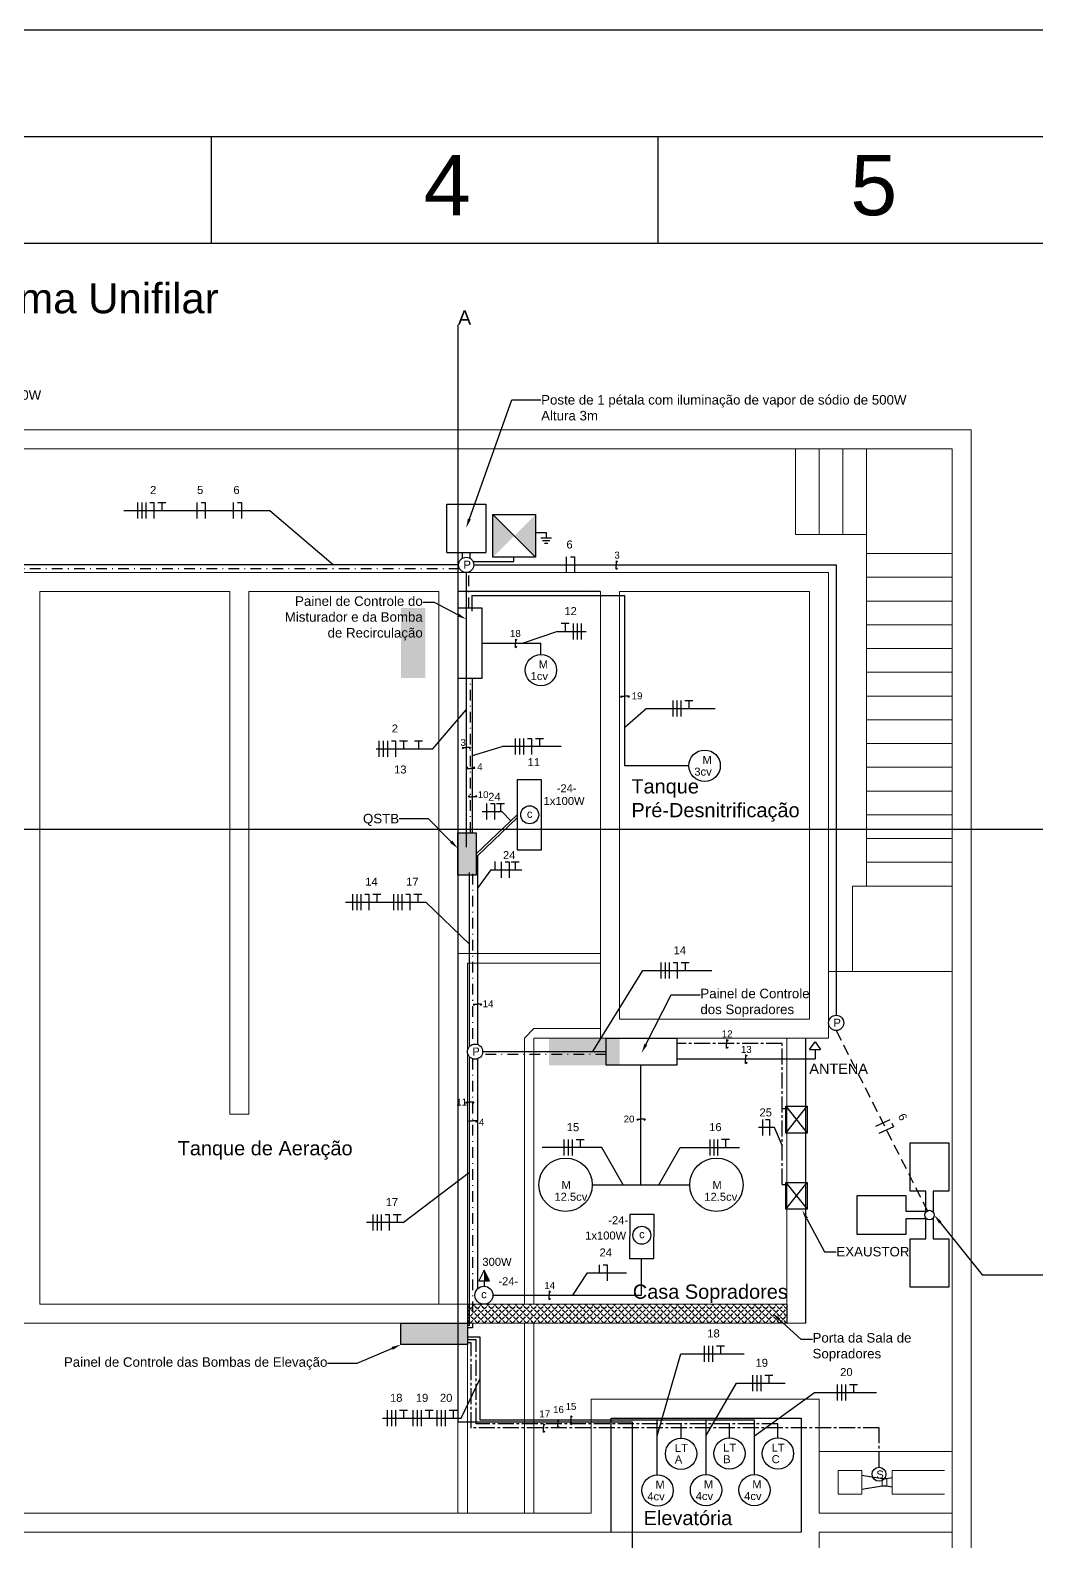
# Model space of a CAD drawing. Header units: millimetres. Extents: x 100 to 940, y 100 to 694.
# Drawn here: x 327.8 to 469.3, y 481.4 to 693.9 of the extents above; entities that cross this region are included whole.
import ezdxf
from ezdxf import colors
from ezdxf.entities.mleader import LeaderData, LeaderLine
from ezdxf.math import Vec2, Vec3

# ---------------------------------------------------------------- set-up
doc = ezdxf.new("R2010")
doc.units = ezdxf.units.MM
for name, pattern in [('CENTER2', [1.125, 0.75, -0.125, 0.125, -0.125]), ('DASHED', [0.75, 0.5, -0.25]), ('SGC_DASHDOT', [1, 0.5, -0.25, 0, -0.25])]:
    doc.linetypes.add(name, pattern=pattern)
for name, color, linetype, lineweight in [('COTAS', 5, 'Continuous', 5), ('DIVERSOS', 1, 'Continuous', 9), ('PAREDE', 7, 'Continuous', 9)]:
    doc.layers.add(name, color=color, linetype=linetype, lineweight=lineweight)
for name, color, linetype in [('EXTERN', 7, 'Continuous'), ('EXTERN-I', 251, 'Continuous'), ('Unifilar', 4, 'Continuous')]:
    doc.layers.add(name, color=color, linetype=linetype)
doc.styles.add('Notes', font='Arial.ttf', dxfattribs={"height": 3})
doc.styles.get("Standard").update_dxf_attribs({"font": 'Arial.ttf'})

msp = doc.modelspace()

# ---------------------------------------------------------------- hatches: boundary and pattern name
at = {"layer": 'Unifilar'}
h = msp.add_hatch(color=256, dxfattribs=at)
h.dxf.hatch_style = 1
h.paths.add_polyline_path([(395.868, 622.849), (392.868, 625.849), (392.868, 619.849)])
h.paths.add_polyline_path([(398.868, 625.849), (395.868, 622.849), (398.868, 619.849)])
h = msp.add_hatch(color=256, dxfattribs=at)
h.dxf.hatch_style = 1
h.paths.add_polyline_path([(400.765, 552.216), (400.765, 548.439), (410.678, 548.439), (410.678, 552.216)])
h.paths.add_polyline_path([(379.941, 602.851), (383.355, 602.851), (383.355, 612.699), (379.941, 612.699)])
h.paths.add_polyline_path([(246.314, 586.964), (246.314, 592.865), (243.546, 592.865), (243.546, 586.964)])
h.paths.add_polyline_path([(246.314, 567.704), (246.314, 573.605), (243.546, 573.605), (243.546, 567.704)])
h.paths.add_polyline_path([(389.293, 509.149), (389.293, 512.165), (379.908, 512.151), (379.908, 509.136)])
h = msp.add_hatch(color=256, dxfattribs=at)
h.dxf.hatch_style = 1
h.paths.add_polyline_path([(390.531, 581.117), (387.957, 581.117), (387.957, 575.175), (390.531, 575.175)])
h = msp.add_hatch(dxfattribs=at)
h.set_pattern_fill('ANGLE', color=256)
h.set_pattern_definition([(0, (1.5605, 1.943), (0, 6.985), [5.08, -1.905]), (90, (1.5605, 1.943), (-6.985, 4e-16), [5.08, -1.905])])
h.paths.add_polyline_path([(438.434, 545.252), (435.762, 545.252), (435.762, 541.475), (438.434, 541.475)])
h.paths.add_polyline_path([(438.601, 545.252), (438.434, 545.252), (438.434, 541.475), (438.601, 541.475)])
h.paths.add_polyline_path([(435.762, 545.252), (435.589, 545.252), (435.589, 541.475), (435.762, 541.475)])
h = msp.add_hatch(dxfattribs=at)
h.set_pattern_fill('ANGLE', color=256)
h.set_pattern_definition([(0, (0, -6.808), (0, 6.985), [5.08, -1.905]), (90, (0, -6.808), (-6.985, 4e-16), [5.08, -1.905])])
h.paths.add_polyline_path([(436.874, 536.501), (434.202, 536.501), (434.202, 532.725), (436.874, 532.725)])
h.paths.add_polyline_path([(437.04, 536.501), (436.874, 536.501), (436.874, 532.725), (437.04, 532.725)])
h.paths.add_polyline_path([(434.202, 536.501), (434.028, 536.501), (434.028, 532.725), (434.202, 532.725)])
h = msp.add_hatch(dxfattribs=at)
h.set_pattern_fill('ANGLE', color=256)
h.set_pattern_definition([(0, (0, -8.0775), (0, 6.985), [5.08, -1.905]), (90, (0, -8.0775), (-6.985, 4e-16), [5.08, -1.905])])
h.paths.add_polyline_path([(436.874, 535.232), (434.202, 535.232), (434.202, 531.455), (436.874, 531.455)])
h.paths.add_polyline_path([(437.04, 535.232), (436.874, 535.232), (436.874, 531.455), (437.04, 531.455)])
h.paths.add_polyline_path([(434.202, 535.232), (434.028, 535.232), (434.028, 531.455), (434.202, 531.455)])
h = msp.add_hatch(color=256, dxfattribs=at)
h.dxf.hatch_style = 1
h.paths.add_polyline_path([(392.38, 518.142), (391.629, 519.641), (391.63, 518.141)])
h = msp.add_hatch(dxfattribs=at)
h.set_pattern_fill('ANGLE', color=1, scale=0.1, angle=45)
h.set_pattern_definition([(45, (0, 0), (-0.4939141, 0.4939141), [0.508, -0.1905]), (135, (0, 0), (-0.4939141, -0.4939141), [0.508, -0.1905])])
h.paths.add_polyline_path([(434.202, 514.837), (391.736, 514.837, -0.0528261), (391.469, 514.837), (390.011, 514.837), (390.011, 512.165), (434.202, 512.165)])
h.paths.add_polyline_path([(390.011, 514.837), (389.591, 514.837), (389.591, 512.165), (390.011, 512.165)])
h.paths.add_polyline_path([(389.591, 514.837), (389.293, 514.837), (389.293, 512.165), (389.591, 512.165)])

# ---------------------------------------------------------------- linework, layer by layer
for p, q in [((353.333, 664), (353.333, 679)), ((416.111, 664), (416.111, 679)), ((407.996, 615.032), (387.957, 615.032)), ((433.549, 551.473), (433.549, 551.473)), ((409.483, 482.775), (409.483, 498.806)), ((409.483, 498.806), (436.202, 498.806)), ((436.202, 498.806), (436.202, 482.775))]:
    msp.add_line(p, q)
at = {"color": 1}
for p, q in [((387.957, 652.542), (387.957, 498.283)), ((167.325, 581.634), (480.728, 581.634)), ((387.957, 498.283), (412.466, 498.283)), ((412.466, 498.283), (412.466, 353.261))]:
    msp.add_line(p, q, dxfattribs=at)
for points in [[(100, 100), (940, 100), (940, 693.939), (100, 693.939)], [(150, 679), (925, 679), (925, 115), (150, 115)], [(165, 664), (730, 664), (730, 130), (165, 130)]]:
    msp.add_lwpolyline(points, close=True)
at = {"layer": 'DIVERSOS'}
for p, q in [((447.571, 490.31), (444.734, 490.79)), ((444.734, 490.79), (444.734, 488.786)), ((444.734, 490.79), (444.734, 490.75)), ((447.566, 490.295), (444.734, 490.75)), ((447.566, 489.282), (444.734, 488.826)), ((447.571, 489.266), (444.734, 488.786)), ((447.566, 490.295), (447.566, 489.282)), ((448.236, 490.295), (447.566, 490.295)), ((448.236, 489.282), (447.566, 489.282)), ((448.231, 490.31), (447.571, 490.31)), ((448.231, 489.266), (447.571, 489.266)), ((448.231, 490.31), (448.987, 490.456)), ((448.231, 489.266), (448.987, 489.12)), ((448.236, 490.295), (448.987, 490.416)), ((448.236, 490.295), (448.236, 489.282)), ((448.236, 489.282), (448.987, 489.16)), ((448.987, 490.456), (448.987, 489.12))]:
    msp.add_line(p, q, dxfattribs=at)
at = {"layer": 'EXTERN'}
for p, q in [((386.377, 620.509), (386.377, 627.323)), ((386.377, 627.323), (391.855, 627.323)), ((391.855, 627.323), (391.855, 620.509)), ((386.377, 620.509), (391.855, 620.509)), ((388.582, 619.696), (388.582, 620.509)), ((389.65, 620.509), (389.65, 619.701)), ((451.5, 530.708), (451.5, 537.522)), ((451.5, 537.522), (456.978, 537.522)), ((456.978, 537.522), (456.978, 530.708)), ((444.086, 524.63), (444.086, 530.107)), ((444.086, 530.107), (450.899, 530.107)), ((450.899, 530.107), (450.899, 527.903)), ((453.705, 530.708), (451.5, 530.708)), ((453.705, 527.903), (453.705, 530.708)), ((456.978, 530.708), (454.773, 530.708)), ((454.773, 530.708), (454.773, 527.903)), ((450.899, 527.903), (453.705, 527.903)), ((453.705, 526.834), (450.899, 526.834)), ((450.899, 526.834), (450.899, 524.63)), ((453.705, 524.028), (453.705, 526.834)), ((454.773, 526.834), (454.773, 524.028)), ((450.899, 524.63), (444.086, 524.63)), ((451.5, 517.215), (451.5, 524.028)), ((451.5, 524.028), (453.705, 524.028)), ((454.773, 524.028), (456.978, 524.028)), ((456.978, 524.028), (456.978, 517.215)), ((456.978, 517.215), (451.5, 517.215))]:
    msp.add_line(p, q, dxfattribs=at)
at = {"layer": 'EXTERN-I'}
msp.add_lwpolyline([(388.582, 620.509), (389.65, 620.509)], dxfattribs=at)
msp.add_circle((454.239, 527.368), 0.668, dxfattribs=at)
at = {"layer": 'PAREDE'}
for p, q in [((192.91, 637.743), (460.097, 637.743)), ((460.097, 637.743), (460.097, 370.556)), ((195.582, 635.071), (457.425, 635.071)), ((435.383, 623.048), (435.383, 635.071)), ((438.722, 623.048), (438.722, 635.071)), ((442.062, 623.048), (442.062, 635.071)), ((445.402, 620.376), (445.402, 635.071)), ((445.402, 635.071), (445.402, 623.048)), ((457.425, 635.071), (457.425, 373.228)), ((438.722, 623.048), (435.383, 623.048)), ((442.062, 623.048), (438.722, 623.048)), ((445.402, 623.048), (442.062, 623.048)), ((457.425, 620.376), (445.402, 620.376)), ((445.402, 620.376), (445.402, 617.036)), ((440.058, 617.704), (290.433, 617.704)), ((440.058, 617.704), (440.058, 552.243)), ((457.425, 617.036), (445.402, 617.036)), ((445.402, 617.036), (445.402, 613.696)), ((355.894, 615.032), (329.175, 615.032)), ((329.175, 615.032), (329.175, 561.595)), ((355.894, 561.595), (355.894, 615.032)), ((385.285, 615.032), (358.566, 615.032)), ((358.566, 615.032), (358.566, 561.595)), ((385.285, 561.595), (385.285, 615.032)), ((387.957, 615.032), (387.957, 512.165)), ((407.996, 552.243), (407.996, 615.032)), ((437.386, 615.032), (410.668, 615.032)), ((410.668, 554.915), (410.668, 615.032)), ((437.386, 554.915), (437.386, 615.032)), ((457.425, 613.696), (445.402, 613.696)), ((445.402, 613.696), (445.402, 610.357)), ((457.425, 610.357), (445.402, 610.357)), ((445.402, 610.357), (445.402, 607.017)), ((457.425, 607.017), (445.402, 607.017)), ((445.402, 607.017), (445.402, 603.677)), ((457.425, 603.677), (445.402, 603.677)), ((445.402, 603.677), (445.402, 600.337)), ((457.425, 600.337), (445.402, 600.337)), ((445.402, 600.337), (445.402, 596.997)), ((457.425, 596.997), (445.402, 596.997)), ((445.402, 596.997), (445.402, 593.657)), ((457.425, 593.657), (445.402, 593.657)), ((445.402, 593.657), (445.402, 590.318)), ((457.425, 590.318), (445.402, 590.318)), ((445.402, 590.318), (445.402, 586.978)), ((457.425, 586.978), (445.402, 586.978)), ((445.402, 586.978), (445.402, 583.638)), ((457.425, 583.638), (445.402, 583.638)), ((445.402, 583.638), (445.402, 580.298)), ((457.425, 580.298), (445.402, 580.298)), ((445.402, 580.298), (445.402, 576.958)), ((457.425, 576.958), (445.402, 576.958)), ((445.402, 576.958), (445.402, 573.618)), ((457.425, 573.618), (457.425, 576.958)), ((443.398, 561.595), (443.398, 573.618)), ((443.398, 573.618), (457.425, 573.618)), ((407.996, 564.133), (387.957, 564.133)), ((329.175, 561.595), (329.175, 514.837)), ((355.894, 541.556), (355.894, 561.595)), ((358.566, 561.595), (358.566, 541.556)), ((385.285, 514.837), (385.285, 561.595)), ((389.293, 562.797), (389.293, 541.556)), ((407.996, 562.797), (389.293, 562.797)), ((437.386, 554.915), (437.386, 561.595)), ((440.058, 561.595), (457.425, 561.595)), ((440.058, 561.595), (443.398, 561.595)), ((410.668, 554.915), (437.386, 554.915)), ((397.308, 552.243), (398.644, 553.579)), ((407.996, 553.579), (398.644, 553.579)), ((397.308, 552.243), (397.308, 514.837)), ((407.996, 552.243), (398.644, 552.243)), ((398.644, 552.243), (398.644, 514.837)), ((440.058, 552.243), (407.996, 552.243)), ((434.202, 514.837), (434.202, 552.243)), ((358.566, 541.556), (355.894, 541.556)), ((389.293, 541.556), (389.293, 514.837)), ((329.175, 514.837), (385.285, 514.837)), ((385.285, 514.837), (434.202, 514.837)), ((387.957, 512.165), (326.504, 512.165)), ((387.957, 512.165), (436.874, 512.165)), ((387.957, 512.165), (387.957, 485.446)), ((397.308, 512.165), (397.308, 485.446)), ((398.644, 512.165), (398.644, 485.446)), ((389.293, 509.155), (389.293, 485.446)), ((438.722, 501.478), (406.66, 501.478)), ((406.66, 501.478), (406.66, 485.446)), ((438.722, 485.446), (438.722, 501.478)), ((457.425, 494.13), (438.722, 494.13)), ((438.722, 491.458), (438.722, 485.446)), ((441.394, 488.118), (441.394, 491.458)), ((444.734, 491.458), (441.394, 491.458)), ((444.734, 488.118), (444.734, 491.458)), ((448.987, 488.118), (448.987, 491.458)), ((456.335, 491.458), (448.987, 491.458)), ((444.734, 488.118), (441.394, 488.118)), ((456.335, 488.118), (448.987, 488.118)), ((195.582, 485.446), (406.66, 485.446)), ((438.722, 485.446), (457.425, 485.446)), ((455.667, 485.446), (438.722, 485.446)), ((212.949, 482.775), (436.202, 482.775)), ((438.722, 482.775), (457.425, 482.775)), ((438.722, 482.775), (438.722, 390.595))]:
    msp.add_line(p, q, dxfattribs=at)
at = {"layer": 'Unifilar'}
for p, q in [((342.943, 625.302), (342.943, 627.552)), ((343.505, 627.552), (343.505, 625.302)), ((344.068, 627.552), (344.068, 625.302)), ((344.63, 627.552), (345.193, 627.552)), ((345.193, 627.552), (345.193, 625.302)), ((345.755, 627.552), (346.318, 627.552)), ((346.318, 627.552), (346.88, 627.552)), ((346.318, 627.552), (346.318, 626.43)), ((351.29, 625.301), (351.29, 627.563)), ((351.852, 627.563), (352.415, 627.563)), ((352.415, 627.563), (352.415, 625.313)), ((356.402, 625.278), (356.402, 627.563)), ((356.964, 627.563), (357.527, 627.563)), ((357.527, 627.563), (357.527, 625.313)), ((340.996, 626.427), (361.538, 626.427)), ((361.538, 626.427), (370.469, 618.773)), ((392.868, 625.849), (398.868, 619.849)), ((398.859, 623.305), (400.359, 623.305)), ((400.359, 623.305), (400.359, 622.555)), ((399.609, 622.555), (401.109, 622.555)), ((399.856, 622.18), (400.861, 622.18)), ((400.104, 621.805), (400.614, 621.805)), ((388.051, 618.773), (272.097, 618.773)), ((390.06, 619.247), (395.751, 619.247)), ((390.189, 618.773), (441.127, 618.773)), ((395.751, 619.247), (395.806, 619.247)), ((395.806, 619.247), (395.806, 619.879)), ((403.208, 617.65), (403.208, 619.898)), ((403.77, 619.898), (404.333, 619.898)), ((404.333, 619.898), (404.333, 617.648)), ((410.2, 619.366), (410.2, 618.773)), ((410.2, 619.366), (410.393, 619.268)), ((410.2, 619.17), (410.393, 619.268)), ((410.2, 618.18), (410.2, 618.773)), ((410.393, 619.268), (410.393, 619.268)), ((441.127, 618.773), (441.127, 555.45)), ((389.12, 617.704), (389.12, 579.1)), ((410.2, 618.376), (410.393, 618.278)), ((410.2, 618.18), (410.393, 618.278)), ((410.393, 618.278), (410.393, 618.278)), ((389.905, 614.478), (411.369, 614.478)), ((389.905, 614.478), (389.905, 612.248)), ((406.419, 615.523), (406.419, 615.523)), ((411.369, 614.478), (411.369, 590.542)), ((403.035, 610.529), (402.472, 610.529)), ((403.597, 610.529), (403.035, 610.529)), ((403.035, 610.529), (403.035, 609.407)), ((404.16, 610.529), (404.16, 608.279)), ((404.722, 610.529), (404.722, 608.279)), ((405.285, 610.529), (405.285, 608.279)), ((391.37, 607.775), (399.62, 607.775)), ((396.046, 608.347), (396.046, 607.754)), ((396.046, 608.347), (396.239, 608.249)), ((396.046, 608.152), (396.239, 608.249)), ((396.046, 607.161), (396.046, 607.754)), ((396.239, 608.249), (396.239, 608.249)), ((401.95, 609.407), (397.142, 607.775)), ((399.62, 606.178), (399.62, 607.775)), ((401.95, 609.407), (405.986, 609.404)), ((396.046, 607.357), (396.239, 607.259)), ((396.046, 607.161), (396.239, 607.259)), ((396.239, 607.259), (396.239, 607.259)), ((390.018, 581.117), (390.018, 602.851)), ((410.825, 600.336), (411.418, 600.336)), ((410.825, 600.336), (410.923, 600.142)), ((411.02, 600.336), (410.923, 600.142)), ((410.923, 600.142), (410.923, 600.142)), ((412.011, 600.336), (411.418, 600.336)), ((411.815, 600.336), (411.913, 600.142)), ((412.011, 600.336), (411.913, 600.142)), ((411.913, 600.142), (411.913, 600.142)), ((418.144, 599.702), (418.144, 597.452)), ((418.707, 599.702), (418.707, 597.452)), ((419.269, 599.702), (419.269, 597.452)), ((419.832, 599.702), (420.394, 599.702)), ((420.394, 599.702), (420.957, 599.702)), ((420.394, 599.702), (420.394, 598.58)), ((384.444, 592.905), (389.12, 598.402)), ((411.418, 595.96), (414.431, 598.577)), ((414.431, 598.577), (424.107, 598.577)), ((376.443, 592.905), (384.444, 592.905)), ((376.908, 591.78), (376.908, 594.03)), ((377.47, 594.03), (377.47, 591.78)), ((378.033, 594.03), (378.033, 591.78)), ((378.595, 594.03), (379.158, 594.03)), ((379.158, 594.03), (379.158, 591.78)), ((379.72, 594.03), (380.283, 594.03)), ((380.283, 594.03), (380.845, 594.03)), ((380.283, 594.03), (380.283, 592.907)), ((381.832, 594.044), (382.394, 594.044)), ((382.394, 594.044), (382.957, 594.044)), ((382.394, 594.044), (382.394, 592.922)), ((388.531, 593.092), (389.124, 593.092)), ((388.531, 593.092), (388.629, 592.899)), ((388.727, 593.092), (388.629, 592.899)), ((388.629, 592.899), (388.629, 592.899)), ((389.717, 593.092), (389.124, 593.092)), ((389.521, 593.092), (389.619, 592.899)), ((389.717, 593.092), (389.619, 592.899)), ((389.619, 592.899), (389.619, 592.899)), ((390.018, 591.984), (394.154, 593.246)), ((402.45, 593.246), (394.154, 593.246)), ((396.052, 592.121), (396.052, 594.371)), ((396.614, 594.371), (396.614, 592.121)), ((397.177, 594.371), (397.177, 592.121)), ((397.739, 594.371), (398.302, 594.371)), ((398.302, 594.371), (398.302, 592.121)), ((398.864, 594.371), (399.427, 594.371)), ((399.427, 594.371), (399.989, 594.371)), ((399.427, 594.371), (399.427, 593.248)), ((389.149, 590.171), (389.247, 590.365)), ((389.149, 590.171), (389.742, 590.171)), ((389.247, 590.365), (389.247, 590.365)), ((389.345, 590.171), (389.247, 590.365)), ((390.335, 590.171), (389.742, 590.171)), ((390.14, 590.171), (390.237, 590.365)), ((390.335, 590.171), (390.237, 590.365)), ((390.237, 590.365), (390.237, 590.365)), ((420.431, 590.542), (411.369, 590.542)), ((389.425, 586.18), (389.523, 586.373)), ((389.425, 586.18), (390.018, 586.18)), ((389.523, 586.373), (389.523, 586.373)), ((389.621, 586.18), (389.523, 586.373)), ((390.611, 586.18), (390.018, 586.18)), ((390.416, 586.18), (390.513, 586.373)), ((390.611, 586.18), (390.513, 586.373)), ((390.513, 586.373), (390.513, 586.373)), ((391.966, 585.229), (391.966, 582.979)), ((392.528, 585.229), (393.091, 585.229)), ((393.091, 585.229), (393.091, 582.979)), ((393.356, 585.227), (393.918, 585.227)), ((393.918, 585.227), (394.481, 585.227)), ((393.918, 585.227), (393.918, 584.104)), ((390.531, 578.146), (396.269, 583.638)), ((390.693, 577.893), (396.269, 583.23)), ((391.384, 584.104), (394.137, 584.104)), ((394.137, 584.104), (395.39, 582.796)), ((390.693, 577.893), (390.693, 551.357)), ((392.571, 575.909), (390.693, 573.336)), ((392.571, 575.909), (396.949, 575.909)), ((393.132, 577.06), (393.132, 575.909)), ((394.047, 577.034), (394.047, 574.784)), ((394.61, 577.034), (395.172, 577.034)), ((395.172, 577.034), (395.172, 574.784)), ((395.437, 577.031), (395.999, 577.031)), ((395.999, 577.031), (396.562, 577.031)), ((395.999, 577.031), (395.999, 575.909)), ((389.591, 551.082), (389.591, 575.517)), ((373.192, 570.241), (373.192, 572.491)), ((373.755, 572.491), (373.755, 570.241)), ((374.317, 572.491), (374.317, 570.241)), ((374.88, 572.491), (375.442, 572.491)), ((375.442, 572.491), (375.442, 570.241)), ((376.005, 572.491), (376.567, 572.491)), ((376.567, 572.491), (377.13, 572.491)), ((376.567, 572.491), (376.567, 571.369)), ((378.933, 570.241), (378.933, 572.491)), ((379.495, 572.491), (379.495, 570.241)), ((380.058, 572.491), (380.058, 570.241)), ((380.62, 572.491), (381.183, 572.491)), ((381.183, 572.491), (381.183, 570.241)), ((381.745, 572.491), (382.308, 572.491)), ((382.308, 572.491), (382.87, 572.491)), ((382.308, 572.491), (382.308, 571.369)), ((372.13, 571.366), (383.428, 571.366)), ((383.428, 571.366), (389.591, 565.457)), ((406.927, 550.341), (413.945, 561.728)), ((413.945, 561.728), (423.621, 561.728)), ((416.533, 560.603), (416.533, 562.853)), ((417.095, 562.853), (417.095, 560.603)), ((417.658, 562.853), (417.658, 560.603)), ((418.22, 562.853), (418.783, 562.853)), ((418.783, 562.853), (418.783, 560.603)), ((419.345, 562.853), (419.908, 562.853)), ((419.908, 562.853), (420.47, 562.853)), ((419.908, 562.853), (419.908, 561.731)), ((390.1, 557.01), (390.693, 557.01)), ((390.1, 557.01), (390.198, 556.817)), ((390.296, 557.01), (390.198, 556.817)), ((390.198, 556.817), (390.198, 556.817)), ((391.286, 557.01), (390.693, 557.01)), ((391.091, 557.01), (391.188, 556.817)), ((391.286, 557.01), (391.188, 556.817)), ((391.188, 556.817), (391.188, 556.817)), ((425.725, 552.031), (425.725, 551.438)), ((425.725, 552.031), (425.918, 551.934)), ((425.725, 551.836), (425.918, 551.934)), ((425.725, 550.846), (425.725, 551.438)), ((425.725, 551.041), (425.918, 550.943)), ((425.725, 550.846), (425.918, 550.943)), ((425.918, 551.934), (425.918, 551.934)), ((425.918, 550.943), (425.918, 550.943)), ((436.874, 512.165), (436.874, 552.243)), ((437.395, 550.66), (438.145, 551.71)), ((437.395, 550.66), (438.895, 550.66)), ((438.145, 551.71), (438.895, 550.66)), ((438.145, 550.66), (438.145, 549.29)), ((389.591, 511.866), (389.591, 549.601)), ((390.693, 549.325), (390.693, 516.976)), ((391.43, 550.341), (408.814, 550.341)), ((413.687, 531.628), (413.687, 548.453)), ((438.066, 549.29), (418.728, 549.29)), ((428.397, 549.883), (428.397, 549.29)), ((428.397, 549.883), (428.59, 549.785)), ((428.397, 549.687), (428.59, 549.785)), ((428.397, 548.697), (428.397, 549.29)), ((428.397, 548.893), (428.59, 548.795)), ((428.397, 548.697), (428.59, 548.795)), ((428.59, 549.785), (428.59, 549.785)), ((428.59, 548.795), (428.59, 548.795)), ((388.998, 543.256), (389.591, 543.256)), ((388.998, 543.256), (389.096, 543.063)), ((389.194, 543.256), (389.096, 543.063)), ((389.096, 543.063), (389.096, 543.063)), ((390.184, 543.256), (389.591, 543.256)), ((389.988, 543.256), (390.086, 543.063)), ((390.184, 543.256), (390.086, 543.063)), ((390.086, 543.063), (390.086, 543.063)), ((434.028, 542.662), (437.04, 538.886)), ((434.028, 538.886), (437.04, 542.662)), ((389.418, 540.619), (390.011, 540.619)), ((389.418, 540.619), (389.516, 540.426)), ((389.614, 540.619), (389.516, 540.426)), ((389.516, 540.426), (389.516, 540.426)), ((390.604, 540.619), (390.011, 540.619)), ((390.409, 540.619), (390.506, 540.426)), ((390.604, 540.619), (390.506, 540.426)), ((390.506, 540.426), (390.506, 540.426)), ((413.091, 540.848), (413.684, 540.848)), ((413.091, 540.848), (413.188, 540.655)), ((413.286, 540.848), (413.188, 540.655)), ((413.188, 540.655), (413.188, 540.655)), ((414.276, 540.848), (413.684, 540.848)), ((414.081, 540.848), (414.179, 540.655)), ((414.276, 540.848), (414.179, 540.655)), ((414.179, 540.655), (414.179, 540.655)), ((430.765, 540.812), (430.765, 538.562)), ((431.194, 540.812), (431.756, 540.812)), ((431.756, 540.812), (431.756, 538.562)), ((431.756, 540.812), (431.756, 539.687)), ((446.703, 539.883), (448.703, 540.816)), ((449.178, 539.796), (447.139, 538.845)), ((448.94, 540.306), (449.178, 539.796)), ((402.876, 535.735), (402.876, 537.985)), ((403.438, 537.985), (403.438, 535.735)), ((404.001, 537.985), (404.001, 535.735)), ((404.563, 537.985), (405.126, 537.985)), ((405.126, 537.985), (405.126, 536.86)), ((405.126, 537.985), (405.688, 537.985)), ((423.373, 537.985), (423.373, 535.735)), ((423.935, 537.985), (423.935, 535.735)), ((424.498, 535.735), (424.498, 537.985)), ((425.588, 537.985), (425.025, 537.985)), ((426.15, 537.985), (425.588, 537.985)), ((425.588, 537.985), (425.588, 536.86)), ((432.438, 539.687), (430.187, 539.687)), ((433.572, 537.071), (432.438, 539.687)), ((408.183, 536.86), (399.819, 536.86)), ((411.174, 531.628), (408.183, 536.86)), ((416.2, 531.628), (419.191, 536.86)), ((419.191, 536.86), (427.555, 536.86)), ((380.238, 526.328), (389.591, 533.407)), ((406.836, 531.628), (420.537, 531.628)), ((434.028, 531.957), (437.04, 528.18)), ((434.028, 528.18), (437.04, 531.957)), ((376.06, 525.203), (376.06, 527.453)), ((376.622, 527.453), (376.622, 525.203)), ((377.185, 527.453), (377.185, 525.203)), ((377.747, 527.453), (378.31, 527.453)), ((378.31, 527.453), (378.31, 525.203)), ((378.872, 527.453), (379.435, 527.453)), ((379.435, 527.453), (379.997, 527.453)), ((379.435, 527.453), (379.435, 526.331)), ((380.238, 526.328), (375.12, 526.328)), ((413.767, 516.102), (413.767, 521.271)), ((391.629, 519.641), (390.88, 518.14)), ((392.38, 518.142), (391.629, 519.641)), ((404.099, 516.102), (406.178, 519.241)), ((406.178, 519.241), (411.664, 519.241)), ((407.796, 520.366), (407.796, 519.241)), ((408.359, 520.366), (408.921, 520.366)), ((408.921, 520.366), (408.921, 518.116)), ((390.88, 518.14), (392.38, 518.142)), ((391.63, 518.141), (391.628, 517.366)), ((400.762, 516.695), (400.762, 516.102)), ((400.762, 516.695), (400.956, 516.598)), ((400.762, 516.5), (400.956, 516.598)), ((400.956, 516.598), (400.956, 516.598)), ((389.293, 514.837), (389.293, 512.165)), ((392.868, 516.095), (413.767, 516.102)), ((400.762, 515.51), (400.762, 516.102)), ((400.762, 515.705), (400.956, 515.607)), ((400.762, 515.51), (400.956, 515.607)), ((400.956, 515.607), (400.956, 515.607)), ((434.202, 514.837), (434.202, 512.165)), ((389.591, 511.866), (389.293, 511.866)), ((390.011, 511.537), (389.293, 511.537)), ((391.079, 510.213), (389.293, 510.213)), ((391.079, 498.538), (391.079, 510.213)), ((390.496, 509.843), (389.293, 509.843)), ((389.811, 509.414), (389.293, 509.414)), ((422.63, 506.735), (422.63, 508.985)), ((423.193, 508.985), (423.193, 506.735)), ((423.755, 508.985), (423.755, 506.735)), ((424.318, 508.985), (424.88, 508.985)), ((424.88, 508.985), (424.88, 507.86)), ((424.88, 508.985), (425.443, 508.985)), ((415.969, 496.353), (419.308, 507.86)), ((419.308, 507.86), (428.202, 507.86)), ((388.418, 498.806), (391.079, 504.375)), ((422.831, 496.356), (427.109, 503.728)), ((427.109, 503.728), (433.974, 503.728)), ((429.417, 502.603), (429.417, 504.853)), ((429.979, 504.853), (429.979, 502.603)), ((430.542, 504.853), (430.542, 502.603)), ((431.104, 504.853), (431.667, 504.853)), ((431.667, 504.853), (431.667, 503.728)), ((431.667, 504.853), (432.229, 504.853)), ((429.627, 496.355), (438.068, 502.422)), ((438.068, 502.422), (446.805, 502.422)), ((441.312, 501.297), (441.312, 503.547)), ((441.874, 503.547), (441.874, 501.297)), ((442.437, 503.547), (442.437, 501.297)), ((442.999, 503.547), (443.562, 503.547)), ((443.562, 503.547), (443.562, 502.422)), ((443.562, 503.547), (444.124, 503.547)), ((378.038, 497.681), (378.038, 499.931)), ((378.6, 499.931), (378.6, 497.681)), ((379.163, 499.931), (379.163, 497.681)), ((379.725, 499.931), (380.288, 499.931)), ((380.288, 499.931), (380.288, 498.806)), ((380.288, 499.931), (380.85, 499.931)), ((381.663, 497.681), (381.663, 499.931)), ((382.225, 499.931), (382.225, 497.681)), ((382.788, 499.931), (382.788, 497.681)), ((383.35, 499.931), (383.913, 499.931)), ((383.913, 499.931), (383.913, 498.806)), ((383.913, 499.931), (384.475, 499.931)), ((385.053, 497.681), (385.053, 499.931)), ((385.616, 499.931), (385.616, 497.681)), ((386.178, 499.931), (386.178, 497.681)), ((386.741, 499.931), (387.303, 499.931)), ((387.303, 499.931), (387.303, 498.806)), ((387.303, 499.931), (387.866, 499.931)), ((377.333, 498.806), (388.418, 498.806)), ((429.627, 498.538), (391.079, 498.538)), ((399.994, 498.021), (399.994, 497.429)), ((399.994, 498.021), (400.187, 497.924)), ((399.994, 497.826), (400.187, 497.924)), ((399.994, 496.836), (399.994, 497.429)), ((400.187, 497.924), (400.187, 497.924)), ((401.996, 498.623), (401.996, 498.03)), ((401.996, 498.623), (402.189, 498.525)), ((401.996, 498.427), (402.189, 498.525)), ((401.996, 497.437), (401.996, 498.03)), ((401.996, 497.633), (402.189, 497.535)), ((401.996, 497.437), (402.189, 497.535)), ((402.189, 498.525), (402.189, 498.525)), ((402.189, 497.535), (402.189, 497.535)), ((403.83, 499.13), (403.83, 498.538)), ((403.83, 499.13), (404.023, 499.033)), ((403.83, 498.935), (404.023, 499.033)), ((403.83, 497.945), (403.83, 498.538)), ((403.83, 498.14), (404.023, 498.043)), ((403.83, 497.945), (404.023, 498.043)), ((404.023, 499.033), (404.023, 499.033)), ((404.023, 498.043), (404.023, 498.043)), ((415.969, 490.854), (415.969, 498.538)), ((422.831, 490.898), (422.831, 498.538)), ((429.627, 490.898), (429.627, 498.538)), ((399.994, 497.031), (400.187, 496.933)), ((399.994, 496.836), (400.187, 496.933)), ((400.187, 496.933), (400.187, 496.933))]:
    msp.add_line(p, q, dxfattribs=at)
at = {"layer": 'Unifilar', "linetype": 'SGC_DASHDOT', "ltscale": 3}
for p, q in [((388.193, 618.241), (271.955, 618.241)), ((389.481, 612.699), (389.481, 617.767)), ((389.742, 581.117), (389.742, 602.851)), ((390.011, 575.355), (390.011, 551.351)), ((390.011, 549.331), (390.011, 511.537)), ((408.814, 549.942), (391.353, 549.942))]:
    msp.add_line(p, q, dxfattribs=at)
at = {"layer": 'Unifilar', "linetype": 'DASHED', "ltscale": 3}
msp.add_line((441.127, 553.312), (454.239, 527.368), dxfattribs=at)
at = {"layer": 'Unifilar', "linetype": 'CENTER2', "ltscale": 3}
for p, q in [((433.549, 551.473), (418.728, 551.473)), ((433.549, 531.644), (433.549, 551.473)), ((433.549, 542.329), (434.028, 542.329)), ((433.549, 531.644), (434.028, 531.644)), ((389.811, 497.425), (389.811, 509.414)), ((390.496, 498.03), (390.496, 509.843)), ((447.145, 497.463), (389.811, 497.463)), ((432.931, 498.03), (390.496, 498.03)), ((419.321, 496.007), (419.321, 498.03)), ((426.122, 496.051), (426.122, 498.03)), ((432.931, 496.05), (432.931, 498.03)), ((447.145, 491.904), (447.145, 497.463))]:
    msp.add_line(p, q, dxfattribs=at)
at = {"layer": 'Unifilar'}
for points in [[(392.868, 625.849), (398.868, 625.849), (398.868, 619.849), (392.868, 619.849)], [(391.37, 612.699), (387.957, 612.699), (387.957, 602.851), (391.37, 602.851)], [(399.683, 588.561), (396.269, 588.561), (396.269, 578.714), (399.683, 578.714)], [(390.531, 581.117), (390.531, 575.175), (387.957, 575.175), (387.957, 581.117)], [(408.814, 552.23), (418.728, 552.23), (418.728, 548.453), (408.814, 548.453)], [(434.028, 542.662), (437.04, 542.662), (437.04, 538.886), (434.028, 538.886)], [(434.028, 531.957), (437.04, 531.957), (437.04, 528.18), (434.028, 528.18)], [(415.521, 527.46), (412.107, 527.46), (412.06, 521.271), (415.474, 521.271)], [(379.941, 512.165), (389.293, 512.165), (389.293, 509.149), (379.941, 509.149)]]:
    msp.add_lwpolyline(points, close=True, dxfattribs=at)
for centre, radius in [((389.12, 618.773), 1.069), ((399.62, 603.975), 2.203), ((422.634, 590.542), 2.203), ((398.04, 583.638), 1.265), ((441.127, 554.381), 1.069), ((390.361, 550.341), 1.069), ((403.083, 531.628), 3.753), ((424.29, 531.628), 3.753), ((413.804, 524.532), 1.265), ((391.602, 516.095), 1.265), ((419.321, 493.803), 2.203), ((426.122, 493.847), 2.203), ((432.931, 493.847), 2.203), ((422.826, 488.695), 2.203), ((429.635, 488.695), 2.203), ((447.145, 490.928), 0.976), ((416.025, 488.651), 2.203)]:
    msp.add_circle(centre, radius, dxfattribs=at)

# ---------------------------------------------------------------- texts
at = {"style": 'Notes'}
for s, p in [('4', (383.167, 667.928)), ('5', (443.111, 667.928))]:
    msp.add_text(s, height=8.485, dxfattribs=at).set_placement(p)
at = {"layer": 'COTAS', "attachment_point": 1}
for s, width, insert, char_height in [('Planta Baixa - Diagrama Unifilar', 4099.92409, (270.481, 658.363), 4.21875), ('Tanque\\PPré-Desnitrificação', 1385.51337, (412.338, 588.643), 2.00391), ('Tanque de Aeração', 1385.51337, (348.564, 537.77), 2.00391), ('Casa Sopradores', 1385.51337, (412.539, 517.606), 2.00391), ('Elevatória', 1385.51337, (414.062, 485.779), 2.0039)]:
    msp.add_mtext_dynamic_manual_height_columns(s, width=width, gutter_width=0.75, heights=[0], dxfattribs=dict(at, insert=insert, char_height=char_height))
at = {"layer": 'COTAS', "color": 1, "insert": (387.957, 654.546), "char_height": 2.004, "attachment_point": 1}
msp.add_mtext_dynamic_manual_height_columns('A', width=1385.51337, gutter_width=0.75, heights=[0], dxfattribs=at)
at = {"layer": 'Unifilar'}
for s, insert, char_height, attachment_point in [('2', (344.687, 629.859), 1.125, 1), ('5', (351.29, 629.87), 1.125, 1), ('6', (356.402, 629.87), 1.125, 1), ('6', (403.208, 622.205), 1.125, 1), ('3', (409.945, 620.632), 0.971, 1), ('P', (388.734, 619.357), 1.125, 1), ('12', (404.666, 612.837), 1.125, 3), ('18', (396.784, 609.619), 0.9712, 3), ('1cv', (398.17, 603.705), 1.125, 1), ('M', (399.311, 605.363), 1.125, 1), ('19', (412.389, 600.853), 0.9712, 1), ('2', (378.652, 596.337), 1.125, 1), ('3', (388.31, 594.305), 0.971, 1), ('4', (390.664, 590.87), 0.971, 1), ('11', (397.747, 591.603), 1.125, 1), ('M', (422.326, 591.93), 1.125, 1), ('13', (378.981, 590.576), 1.125, 1), ('3cv', (421.184, 590.272), 1.125, 1), ('10', (390.74, 586.957), 0.9712, 1), ('24', (392.207, 586.729), 1.125, 1), ('-24-', (401.84, 587.93), 1.125, 1), ('1x100W', (399.995, 586.152), 1.125, 1), ('c', (397.652, 584.341), 1.125, 1), ('24', (394.288, 578.534), 1.125, 1), ('14', (374.936, 574.798), 1.125, 1), ('17', (380.677, 574.798), 1.125, 1), ('14', (418.277, 565.16), 1.125, 1), ('14', (391.435, 557.56), 0.9712, 1), ('P', (440.741, 554.965), 1.125, 1), ('12', (425.046, 553.327), 0.9712, 1), ('P', (389.975, 550.925), 1.125, 1), ('13', (427.734, 551.141), 0.9712, 1), ('11', (387.722, 543.743), 0.9712, 1), ('25', (430.343, 542.364), 1.125, 1), ('4', (390.908, 540.916), 0.971, 1), ('15', (403.249, 540.292), 1.125, 1), ('20', (411.253, 541.356), 0.9712, 1), ('16', (425.016, 540.292), 1.125, 3), ('M', (402.521, 532.162), 1.125, 1), ('M', (423.728, 532.162), 1.125, 1), ('17', (377.804, 529.76), 1.125, 1), ('12.5cv', (401.515, 530.504), 1.125, 1), ('12.5cv', (422.587, 530.504), 1.125, 1), ('-24-', (409.09, 527.207), 1.125, 1), ('1x100W', (405.841, 525.057), 1.125, 1), ('c', (413.416, 525.236), 1.125, 1), ('300W', (391.393, 521.354), 1.125, 1), ('24', (407.853, 522.674), 1.125, 1), ('-24-', (393.639, 518.625), 1.125, 1), ('c', (391.214, 516.799), 1.125, 1), ('14', (400.1, 517.954), 0.9712, 1), ('18', (423.003, 511.292), 1.125, 1), ('19', (429.79, 507.161), 1.125, 1), ('20', (441.685, 505.854), 1.125, 1), ('18', (378.411, 502.238), 1.125, 1), ('19', (382.036, 502.238), 1.125, 1), ('20', (385.427, 502.238), 1.125, 1), ('17', (399.406, 499.911), 0.9712, 1), ('16', (401.336, 500.51), 0.9712, 1), ('15', (403.095, 500.946), 0.9712, 1), ('LT', (418.439, 495.191), 1.125, 1), ('LT', (425.24, 495.235), 1.125, 1), ('LT', (432.049, 495.234), 1.125, 1), ('A', (418.439, 493.567), 1.125, 1), ('B', (425.24, 493.611), 1.125, 1), ('C', (432.049, 493.611), 1.125, 1), ('S', (446.762, 491.461), 1.125, 1), ('M', (415.716, 490.039), 1.125, 1), ('M', (422.518, 490.083), 1.125, 1), ('M', (429.327, 490.082), 1.125, 1), ('4cv', (414.575, 488.381), 1.125, 1), ('4cv', (421.376, 488.425), 1.125, 1), ('4cv', (428.185, 488.424), 1.125, 1)]:
    msp.add_mtext_dynamic_manual_height_columns(s, width=1385.51337, gutter_width=0.75, heights=[0], dxfattribs=dict(at, insert=insert, char_height=char_height, attachment_point=attachment_point))
at = {"layer": 'Unifilar', "insert": (437.35, 548.67), "char_height": 1.4545, "attachment_point": 1, "style": 'Notes'}
msp.add_mtext_dynamic_manual_height_columns('ANTENA', width=45.89088, gutter_width=15, heights=[0], dxfattribs=at)
at = {"layer": 'Unifilar', "insert": (450.794, 541.791), "char_height": 1.125, "attachment_point": 1, "rotation": 295.00878}
msp.add_mtext_dynamic_manual_height_columns('6', width=1385.51337, gutter_width=0.75, heights=[0], dxfattribs=at)

# ---------------------------------------------------------------- leaders
at = {"layer": 'COTAS'}
ml = msp.add_multileader_mtext('Standard', dxfattribs=at)
ml.set_content('Poste de 1 pétala com iluminação de vapor de sódio de 500W\\PAltura 3m', color=256)
ml.set_leader_properties()
ml.build(insert=Vec2(0, 0))
ml.multileader.update_dxf_attribs({"arrow_head_size": 1.336})
ctx = ml.context
ctx.base_point, ctx.char_height, ctx.arrow_head_size, ctx.landing_gap_size, ctx.plane_origin = Vec3(278.007, 642.645), 1.33596, 1.336, 0.0267, Vec3(281.323, 657.707)
notes = []
notes.append((ctx, [(0, (1, 1, 0), (275.683, 642.645), (1, 0), 2.323, [(0, [(271.073, 632.266)], 0, [])])]))
ctx.mtext.insert, ctx.mtext.flow_direction = Vec3(278.033, 643.325), 5
ml = msp.add_multileader_mtext('Standard', dxfattribs=at)
ml.set_content('Poste de 1 pétala com iluminação de vapor de sódio de 500W\\PAltura 3m', color=256)
ml.set_leader_properties()
ml.build(insert=Vec2(0, 0))
ml.multileader.update_dxf_attribs({"arrow_head_size": 1.336})
ctx = ml.context
ctx.base_point, ctx.char_height, ctx.arrow_head_size, ctx.landing_gap_size, ctx.plane_origin = Vec3(399.628, 641.968), 1.33596, 1.336, 0.0267, Vec3(395.185, 658.208)
notes.append((ctx, [(0, (1, 1, 0), (395.533, 641.968), (1, 0), 4.095, [(0, [(389.116, 623.971)], 0, [])])]))
ctx.mtext.insert, ctx.mtext.flow_direction = Vec3(399.655, 642.647), 5
ml = msp.add_multileader_mtext('Standard', dxfattribs=at)
ml.set_content('Painel de Controle do\\PMisturador e da Bomba\\Pde Recirculação', color=256)
ml.set_leader_properties()
ml.build(insert=Vec2(0, 0))
ml.multileader.update_dxf_attribs({"arrow_head_size": 1.336})
ctx = ml.context
ctx.base_point, ctx.char_height, ctx.arrow_head_size, ctx.landing_gap_size, ctx.plane_origin = Vec3(363.828, 613.491), 1.33596, 1.336, 0.0267, Vec3(414.065, 643.578)
ctx.text_align_type = 2
notes.append((ctx, [(1, (1, 1, 0), (384.675, 613.491), (-1, 0), 1.638, [(0, [(389.12, 611.135)], 0, [])])]))
ctx.mtext.insert, ctx.mtext.alignment, ctx.mtext.flow_direction = Vec3(383.011, 614.35), 3, 5
ml = msp.add_multileader_mtext('Standard', dxfattribs=at)
ml.set_content('QSTB', color=256)
ml.set_leader_properties()
ml.build(insert=Vec2(0, 0))
ml.multileader.update_dxf_attribs({"arrow_head_size": 1.336})
ctx = ml.context
ctx.base_point, ctx.char_height, ctx.arrow_head_size, ctx.landing_gap_size, ctx.plane_origin = Vec3(374.796, 583.053), 1.336, 1.336, 0.0267, Vec3(414.065, 606.059)
ctx.text_align_type = 2
notes.append((ctx, [(1, (1, 1, 0), (383.811, 583.053), (-1, 0), 4.095, [(0, [(387.957, 578.904)], 0, [])])]))
ctx.mtext.insert, ctx.mtext.alignment, ctx.mtext.flow_direction = Vec3(379.69, 583.775), 3, 5
ml = msp.add_multileader_mtext('Standard', dxfattribs=at)
ml.set_content('Painel de Controle\\Pdos Sopradores', color=256)
ml.set_leader_properties()
ml.build(insert=Vec2(0, 0))
ml.multileader.update_dxf_attribs({"arrow_head_size": 1.336})
ctx = ml.context
ctx.base_point, ctx.char_height, ctx.arrow_head_size, ctx.landing_gap_size, ctx.plane_origin = Vec3(422.008, 558.331), 1.33596, 1.336, 0.0267, Vec3(419.836, 583.128)
notes.append((ctx, [(0, (1, 1, 0), (417.913, 558.331), (1, 0), 4.095, [(0, [(413.767, 550.163)], 0, [])])]))
ctx.mtext.insert, ctx.mtext.flow_direction = Vec3(422.034, 559.185), 5
ml = msp.add_multileader_mtext('Standard', dxfattribs=at)
ml.set_content('EXAUSTOR', color=256)
ml.set_leader_properties()
ml.build(insert=Vec2(0, 0))
ml.multileader.update_dxf_attribs({"arrow_head_size": 1.336})
ctx = ml.context
ctx.base_point, ctx.char_height, ctx.arrow_head_size, ctx.landing_gap_size, ctx.plane_origin = Vec3(441.127, 522.214), 1.336, 1.336, 0.0267, Vec3(407.941, 530.829)
notes.append((ctx, [(0, (1, 1, 0), (439.498, 522.214), (1, 0), 1.629, [(0, [(436.354, 528.037)], 0, [])])]))
ctx.mtext.insert, ctx.mtext.flow_direction = Vec3(441.154, 522.891), 5
ml = msp.add_multileader_mtext('Standard', dxfattribs=at)
ml.set_content('Poste de 3 pétalas \\Pcom iluminação de\\P vapor de sódio de\\P 500W\\PAltura 7m', color=256)
ml.set_leader_properties()
ml.build(insert=Vec2(0, 0))
ml.multileader.update_dxf_attribs({"arrow_head_size": 1.336})
ctx = ml.context
ctx.base_point, ctx.char_height, ctx.arrow_head_size, ctx.landing_gap_size, ctx.plane_origin = Vec3(471.819, 518.976), 1.33596, 1.336, 0.0267, Vec3(450.433, 527.592)
notes.append((ctx, [(0, (1, 1, 0), (461.648, 518.976), (1, 0), 10.171, [(0, [(454.907, 527.368)], 0, [])])]))
ctx.mtext.insert, ctx.mtext.flow_direction = Vec3(471.846, 519.653), 5
ml = msp.add_multileader_mtext('Standard', dxfattribs=at)
ml.set_content('Porta da Sala de\\PSopradores', color=256)
ml.set_leader_properties()
ml.build(insert=Vec2(0, 0))
ml.multileader.update_dxf_attribs({"arrow_head_size": 1.336})
ctx = ml.context
ctx.base_point, ctx.char_height, ctx.arrow_head_size, ctx.landing_gap_size, ctx.plane_origin = Vec3(437.775, 509.933), 1.33596, 1.336, 0.0267, Vec3(403.725, 516.369)
notes.append((ctx, [(0, (1, 1, 0), (436.145, 509.933), (1, 0), 1.629, [(0, [(432.139, 513.576)], 0, [])])]))
ctx.mtext.insert, ctx.mtext.flow_direction = Vec3(437.801, 510.783), 5
ml = msp.add_multileader_mtext('Standard', dxfattribs=at)
ml.set_content('Painel de Controle das Bombas de Elevação', color=256)
ml.set_leader_properties()
ml.build(insert=Vec2(0, 0))
ml.multileader.update_dxf_attribs({"arrow_head_size": 1.336})
ctx = ml.context
ctx.base_point, ctx.char_height, ctx.arrow_head_size, ctx.landing_gap_size, ctx.plane_origin = Vec3(332.82, 506.516), 1.33596, 1.336, 0.0267, Vec3(394.025, 540.034)
ctx.text_align_type = 2
notes.append((ctx, [(1, (1, 1, 0), (373.73, 506.516), (-1, 0), 4.095, [(0, [(379.941, 509.149)], 0, [])])]))
ctx.mtext.insert, ctx.mtext.alignment, ctx.mtext.flow_direction = Vec3(369.609, 507.375), 3, 5
for ctx, leaders in notes:
    for number, flags, end, landing, length, lines in leaders:
        leader = LeaderData()
        leader.index, (leader.has_last_leader_line, leader.has_dogleg_vector, leader.attachment_direction) = number, flags
        leader.last_leader_point, leader.dogleg_vector, leader.dogleg_length = Vec3(end), Vec3(landing), length
        for number, points, colour, breaks in lines:
            line = LeaderLine()
            line.index, line.vertices, line.color, line.breaks = number, Vec3.list(points), colors.encode_raw_color(colour), breaks
            leader.lines.append(line)
        ctx.leaders.append(leader)

doc.saveas('drawing.dxf')
